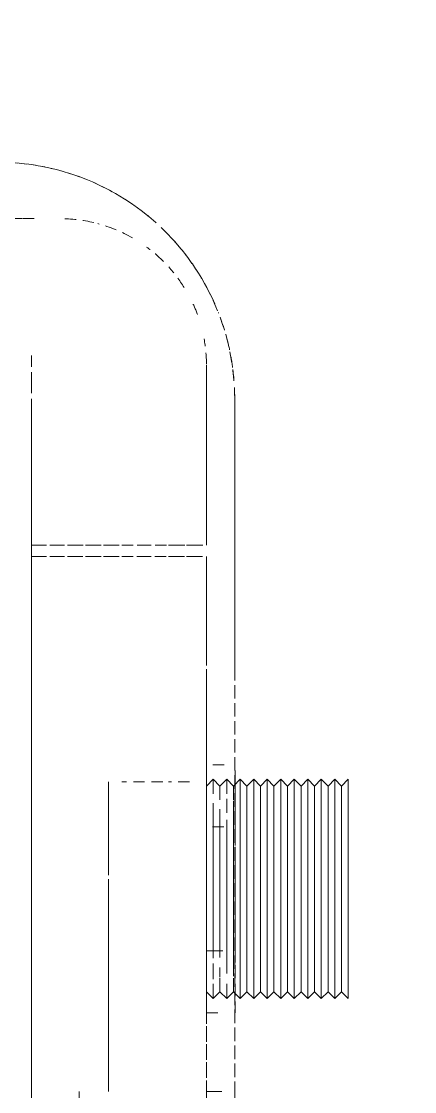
# Model space of a CAD drawing. Header units: millimetres. Extents: x -10915 to 60194, y -32941 to 46712.
# Drawn here: x 8104.2 to 8139, y 9013.2 to 9108.1 of the extents above; entities that cross this region are included whole.
import ezdxf

# ---------------------------------------------------------------- set-up
doc = ezdxf.new("R2010")
doc.units = ezdxf.units.MM
doc.linetypes.add('200_ШТРИХ_ш1п0_6_', pattern=[1.6, 1, -0.6])
doc.layers.add('Перекрытие штриховка', color=7, linetype='Continuous', lineweight=18)
doc.layers.add('Сантехника', color=7, linetype='Continuous', lineweight=18)

# ---------------------------------------------------------------- blocks, each defined once
blk = doc.blocks.new('Reece_Tap_Wolfen_Drinking-Fountain - 10 L_Stainless Steel-V82-План полов 2-го этажа')
at = {"layer": 'Сантехника', "lineweight": 9}
for p, q in [((-100.233, 165.07), (-99.634, 164.472)), ((-90.502, 165.07), (-100.233, 165.07)), ((-99.634, 164.472), (-100.233, 163.873)), ((-90.502, 164.472), (-99.634, 164.472)), ((-98.002, 165.07), (-90.502, 165.07)), ((-90.502, 165.07), (-83.002, 165.07)), ((-80.77, 165.07), (-90.502, 165.07)), ((-81.369, 164.472), (-90.502, 164.472)), ((-81.369, 164.472), (-80.77, 165.07)), ((-80.77, 163.873), (-81.369, 164.472)), ((-100.233, 163.873), (-99.634, 163.275)), ((-90.502, 163.873), (-100.233, 163.873)), ((-80.77, 163.873), (-90.502, 163.873)), ((-81.369, 163.275), (-80.77, 163.873)), ((-99.634, 163.275), (-100.233, 162.676)), ((-100.233, 162.676), (-99.634, 162.077)), ((-90.502, 162.676), (-100.233, 162.676)), ((-90.502, 163.275), (-99.634, 163.275)), ((-81.369, 163.275), (-90.502, 163.275)), ((-80.77, 162.676), (-90.502, 162.676)), ((-80.77, 162.676), (-81.369, 163.275)), ((-81.369, 162.077), (-80.77, 162.676)), ((-99.634, 162.077), (-100.233, 161.479)), ((-100.233, 161.479), (-99.634, 160.88)), ((-90.502, 161.479), (-100.233, 161.479)), ((-90.502, 162.077), (-99.634, 162.077)), ((-81.369, 162.077), (-90.502, 162.077)), ((-80.77, 161.479), (-90.502, 161.479)), ((-80.77, 161.479), (-81.369, 162.077)), ((-81.369, 160.88), (-80.77, 161.479)), ((-99.634, 160.88), (-100.233, 160.282)), ((-90.502, 160.88), (-99.634, 160.88)), ((-81.369, 160.88), (-90.502, 160.88)), ((-80.77, 160.282), (-81.369, 160.88)), ((-100.233, 160.282), (-99.634, 159.683)), ((-90.502, 160.282), (-100.233, 160.282)), ((-99.634, 159.683), (-100.233, 159.085)), ((-90.502, 159.683), (-99.634, 159.683)), ((-80.77, 160.282), (-90.502, 160.282)), ((-81.369, 159.683), (-90.502, 159.683)), ((-81.369, 159.683), (-80.77, 160.282)), ((-80.77, 159.085), (-81.369, 159.683)), ((-100.233, 159.085), (-99.634, 158.486)), ((-90.502, 159.085), (-100.233, 159.085)), ((-80.77, 159.085), (-90.502, 159.085)), ((-81.369, 158.486), (-80.77, 159.085)), ((-99.634, 158.486), (-100.233, 157.887)), ((-100.233, 157.887), (-99.634, 157.289)), ((-90.502, 157.887), (-100.233, 157.887)), ((-90.502, 158.486), (-99.634, 158.486)), ((-81.369, 158.486), (-90.502, 158.486)), ((-80.77, 157.887), (-90.502, 157.887)), ((-80.77, 157.887), (-81.369, 158.486)), ((-81.369, 157.289), (-80.77, 157.887)), ((-99.634, 157.289), (-100.233, 156.69)), ((-90.502, 157.289), (-99.634, 157.289)), ((-81.369, 157.289), (-90.502, 157.289)), ((-80.77, 156.69), (-81.369, 157.289)), ((-100.233, 156.69), (-99.634, 156.092)), ((-90.502, 156.69), (-100.233, 156.69)), ((-99.634, 156.092), (-100.233, 155.493)), ((-90.502, 156.092), (-99.634, 156.092)), ((-80.77, 156.69), (-90.502, 156.69)), ((-81.369, 156.092), (-90.502, 156.092)), ((-81.369, 156.092), (-80.77, 156.69)), ((-80.77, 155.493), (-81.369, 156.092)), ((-100.233, 155.493), (-99.634, 154.894)), ((-90.502, 155.493), (-100.233, 155.493)), ((-80.77, 155.493), (-90.502, 155.493)), ((-81.369, 154.894), (-80.77, 155.493))]:
    blk.add_line(p, q, dxfattribs=at)
at = {"layer": 'Сантехника', "color": 251, "lineweight": 9, "true_color": 0x666666}
for p, q in [((-90.502, 165.07), (-97.53, 165.07)), ((-92.201, 164.472), (-97.423, 164.472)), ((-83.473, 165.07), (-90.502, 165.07)), ((-83.83, 164.472), (-90.502, 164.472)), ((-91.249, 163.873), (-97.53, 163.873)), ((-84.011, 163.873), (-90.502, 163.873)), ((-92.816, 162.676), (-97.53, 162.676)), ((-92.201, 163.275), (-97.423, 163.275)), ((-90.502, 162.676), (-91.992, 162.676)), ((-84.363, 163.275), (-90.502, 163.275)), ((-83.473, 162.676), (-90.502, 162.676)), ((-92.816, 161.479), (-97.53, 161.479)), ((-92.359, 162.077), (-97.423, 162.077)), ((-90.502, 161.479), (-92.726, 161.479)), ((-90.502, 162.077), (-92.201, 162.077)), ((-83.581, 162.077), (-90.502, 162.077)), ((-83.473, 161.479), (-90.502, 161.479)), ((-93.084, 160.88), (-97.423, 160.88)), ((-90.502, 160.88), (-92.201, 160.88)), ((-83.581, 160.88), (-90.502, 160.88)), ((-93.447, 160.282), (-97.53, 160.282)), ((-90.502, 159.683), (-97.423, 159.683)), ((-90.502, 160.282), (-92.816, 160.282)), ((-83.473, 160.282), (-90.502, 160.282)), ((-83.581, 159.683), (-90.502, 159.683)), ((-94.15, 159.085), (-97.53, 159.085)), ((-90.502, 159.085), (-92.816, 159.085)), ((-83.473, 159.085), (-90.502, 159.085)), ((-90.502, 157.887), (-97.53, 157.887)), ((-90.502, 158.486), (-97.423, 158.486)), ((-83.581, 158.486), (-90.502, 158.486)), ((-83.473, 157.887), (-90.502, 157.887)), ((-90.502, 157.289), (-97.423, 157.289)), ((-83.581, 157.289), (-90.502, 157.289)), ((-90.502, 156.69), (-97.53, 156.69)), ((-90.502, 156.092), (-97.423, 156.092)), ((-83.473, 156.69), (-90.502, 156.69)), ((-83.581, 156.092), (-90.502, 156.092)), ((-90.502, 155.493), (-97.53, 155.493)), ((-83.473, 155.493), (-90.502, 155.493))]:
    blk.add_line(p, q, dxfattribs=at)
at = {"layer": 'Сантехника', "linetype": '200_ШТРИХ_ш1п0_6_'}
for p, q in [((134, 155), (-134, 155)), ((-100.028, 155.046), (-101.502, 155.046)), ((-100.233, 155.046), (-98.929, 155.046)), ((-93.252, 155.046), (-96.002, 155.046)), ((-92.702, 155.046), (-88.302, 155.046)), ((-92.702, 155.046), (-88.302, 155.046)), ((-85.002, 155.046), (-87.752, 155.046)), ((-82.074, 155.046), (-80.77, 155.046)), ((-79.502, 155.046), (-80.975, 155.046)), ((-136.365, 137), (-134.507, 137))]:
    blk.add_line(p, q, dxfattribs=at)
at = {"layer": 'Сантехника', "color": 251, "linetype": '200_ШТРИХ_ш1п0_6_', "true_color": 0x666666}
for p, q in [((-110, 155), (-134, 155)), ((-110, 155), (-114, 155)), ((-110, 155), (-114, 155)), ((-110, 155), (110, 155)), ((110, 155), (-110, 155)), ((-95.265, 155.046), (-96.002, 155.046)), ((-85.002, 155.046), (-85.739, 155.046)), ((-121, 152.5), (-136.994, 152.5)), ((-121, 149.142), (-121, 152.166)), ((-120, 152.5), (-111.805, 152.5)), ((-120, 149.142), (-120, 152.154)), ((-121, 145), (-121, 148.941)), ((-120, 145), (-120, 148.926)), ((-121, 140.176), (-121, 144.766)), ((-120, 140.176), (-120, 144.748)), ((-121, 137), (-121, 139.925)), ((-120, 137), (-120, 139.906)), ((-149.994, 77.598), (-149.994, 137.235)), ((-137.846, 137), (-136.365, 137)), ((-134.507, 137), (-136.365, 137)), ((-134, 137), (-121, 137)), ((-120, 137), (-121, 137)), ((120, 137), (-120, 137))]:
    blk.add_line(p, q, dxfattribs=at)
at = {"layer": 'Сантехника', "color": 253, "linetype": '200_ШТРИХ_ш1п0_6_', "true_color": 0xa3a3a3}
for p, q in [((110, 155), (-110, 155)), ((-98.28, 155.046), (-100.028, 155.046)), ((-96.002, 155.046), (-100.028, 155.046)), ((-95.367, 155.046), (-93.02, 155.046)), ((-93.252, 155.046), (-95.265, 155.046)), ((-87.752, 155.046), (-93.252, 155.046)), ((-93.02, 155.046), (-90.502, 155.046)), ((-92.407, 155.046), (-90.502, 155.046)), ((-92.407, 155.046), (-90.502, 155.046)), ((-90.502, 155.046), (-85.636, 155.046)), ((-89.932, 155.046), (-89.402, 155.046)), ((-89.932, 155.046), (-89.402, 155.046)), ((-88.946, 155.046), (-88.302, 155.046)), ((-88.946, 155.046), (-88.302, 155.046)), ((-85.739, 155.046), (-87.752, 155.046)), ((-80.975, 155.046), (-85.002, 155.046)), ((-80.975, 155.046), (-82.724, 155.046)), ((-101.502, 154.076), (-101.502, 152.5)), ((-96.002, 154.035), (-96.002, 152.5)), ((-96.002, 154.035), (-96.002, 152.5)), ((-85.002, 152.5), (-85.002, 153.953)), ((-85.002, 152.5), (-85.002, 153.953)), ((-79.502, 152.5), (-79.502, 153.912)), ((-136.994, 152.5), (-121, 152.5)), ((-121, 152.166), (-121, 149.142)), ((-111.805, 152.5), (-120, 152.5)), ((-120, 152.5), (-111.805, 152.5)), ((-120, 152.154), (-120, 149.142)), ((-120, 152.154), (-120, 149.142)), ((-111.805, 152.5), (-110.334, 152.5)), ((-110, 152.5), (109.924, 152.5)), ((-121, 148.941), (-121, 145)), ((-120, 148.926), (-120, 145)), ((-120, 148.926), (-120, 145)), ((-121, 144.766), (-121, 140.176)), ((-120, 144.748), (-120, 140.176)), ((-120, 144.748), (-120, 140.176)), ((-54.355, 141.218), (-72.514, 141.218)), ((-71.679, 141.218), (-72.514, 141.218)), ((-121, 139.925), (-121, 137)), ((-120, 139.906), (-120, 137)), ((-120, 139.906), (-120, 137)), ((-149.994, 137.235), (-149.994, 100)), ((-134.507, 137), (-136.365, 137)), ((-136.365, 137), (-134.507, 137)), ((-121, 137), (-134, 137)), ((-121, 137), (-120, 137)), ((-120, 137), (120, 137)), ((120, 137), (-120, 137))]:
    blk.add_line(p, q, dxfattribs=at)
at = {"layer": 'Сантехника', "color": 253, "lineweight": 9, "true_color": 0xa3a3a3}
for p, q in [((-99.634, 154.894), (-100.233, 154.296)), ((-98.411, 154.894), (-99.634, 154.894)), ((-90.502, 154.894), (-96.701, 154.894)), ((-84.423, 154.894), (-90.502, 154.894)), ((-81.369, 154.894), (-82.593, 154.894)), ((-80.77, 154.296), (-81.369, 154.894)), ((-23.514, 155), (-72.514, 155)), ((-71.679, 155), (-72.514, 155)), ((-100.233, 154.296), (-99.634, 153.697)), ((-81.369, 153.697), (-80.77, 154.296)), ((-99.634, 153.697), (-100.233, 153.099)), ((-100.233, 153.099), (-99.634, 152.5)), ((-98.929, 153.099), (-100.233, 153.099)), ((-98.411, 153.697), (-99.634, 153.697)), ((-90.502, 153.099), (-96.647, 153.099)), ((-90.502, 153.697), (-96.58, 153.697)), ((-84.423, 153.697), (-90.502, 153.697)), ((-84.357, 153.099), (-90.502, 153.099)), ((-81.369, 153.697), (-82.593, 153.697)), ((-80.77, 153.099), (-82.074, 153.099)), ((-80.77, 153.099), (-81.369, 153.697)), ((-81.369, 152.5), (-80.77, 153.099)), ((-72.514, 153.86), (-72.514, 152.5))]:
    blk.add_line(p, q, dxfattribs=at)
at = {"layer": 'Сантехника', "color": 9, "lineweight": 9, "true_color": 0xc7c7c7}
for p, q in [((-97.423, 154.894), (-98.33, 154.894)), ((-96.701, 154.894), (-98.33, 154.894)), ((-90.502, 154.894), (-96.358, 154.894)), ((-84.423, 154.894), (-90.502, 154.894)), ((-82.759, 154.894), (-84.423, 154.894)), ((-98.929, 154.296), (-100.233, 154.296)), ((-90.502, 154.296), (-96.647, 154.296)), ((-84.357, 154.296), (-90.502, 154.296)), ((-80.77, 154.296), (-82.074, 154.296)), ((-96.647, 153.099), (-98.124, 153.099)), ((-96.58, 153.697), (-97.587, 153.697)), ((-90.502, 153.099), (-96.647, 153.099)), ((-90.502, 153.697), (-96.58, 153.697)), ((-84.357, 153.099), (-90.128, 153.099)), ((-84.423, 153.697), (-89.755, 153.697)), ((-82.494, 153.099), (-83.869, 153.099)), ((-82.673, 153.697), (-83.521, 153.697)), ((-82.673, 153.697), (-83.521, 153.697)), ((-82.494, 153.099), (-83.473, 153.099)), ((-98.411, 152.5), (-99.634, 152.5)), ((-98.411, 152.5), (-99.634, 152.5)), ((-90.502, 152.5), (-96.58, 152.5)), ((-96.314, 152.5), (-90.502, 152.5)), ((-96.314, 152.5), (-90.502, 152.5)), ((-90.502, 152.5), (-84.689, 152.5)), ((-90.502, 152.5), (-84.689, 152.5)), ((-84.423, 152.5), (-90.502, 152.5)), ((-81.369, 152.5), (-82.593, 152.5)), ((-81.369, 152.5), (-82.593, 152.5)), ((-72.514, 152.5), (-71.679, 152.5)), ((-72.514, 152.5), (-71.679, 152.5))]:
    blk.add_line(p, q, dxfattribs=at)
at = {"layer": 'Сантехника', "color": 9, "linetype": '200_ШТРИХ_ш1п0_6_', "true_color": 0xc7c7c7}
for p, q in [((-97.053, 155.046), (-98.28, 155.046)), ((-97.383, 155.046), (-96.044, 155.046)), ((-95.367, 155.046), (-90.502, 155.046)), ((-92.702, 155.046), (-92.407, 155.046)), ((-92.702, 155.046), (-92.627, 155.046)), ((-92.627, 155.046), (-92.407, 155.046)), ((-90.502, 155.046), (-89.932, 155.046)), ((-90.502, 155.046), (-89.932, 155.046)), ((-90.502, 155.046), (-87.983, 155.046)), ((-89.402, 155.046), (-88.946, 155.046)), ((-89.402, 155.046), (-88.946, 155.046)), ((-87.983, 155.046), (-85.636, 155.046)), ((-84.959, 155.046), (-83.621, 155.046)), ((-82.724, 155.046), (-83.951, 155.046)), ((-111.805, 152.5), (-120, 152.5)), ((-120, 152.5), (-111.805, 152.5)), ((-120, 152.154), (-120, 149.142)), ((-120, 149.142), (-120, 152.154)), ((-110.334, 152.5), (-111.805, 152.5)), ((-111.805, 152.5), (-110.334, 152.5)), ((-98.28, 152.5), (-110, 152.5)), ((-110, 152.5), (-98.28, 152.5)), ((-101.502, 152.5), (-98.28, 152.5)), ((-98.929, 152.5), (-100.233, 152.5)), ((-100.028, 152.5), (-96.002, 152.5)), ((-98.929, 152.5), (-99.901, 152.5)), ((-96.002, 152.5), (-85.002, 152.5)), ((-90.502, 152.5), (-95.367, 152.5)), ((-88.302, 152.5), (-92.702, 152.5)), ((-88.302, 152.5), (-92.702, 152.5)), ((-85.636, 152.5), (-90.502, 152.5)), ((-85.002, 152.5), (-79.502, 152.5)), ((-72.514, 152.5), (-82.724, 152.5)), ((-82.724, 152.5), (-72.514, 152.5)), ((-82.724, 152.5), (-80.975, 152.5)), ((-80.77, 152.5), (-82.074, 152.5)), ((-80.975, 152.5), (-79.876, 152.5)), ((-72.514, 152.5), (-71.679, 152.5)), ((-72.514, 152.5), (-69.232, 152.5)), ((-100, 151), (-100, 149.142)), ((-120, 148.926), (-120, 145)), ((-120, 145), (-120, 148.926)), ((-100, 148.617), (-100, 145)), ((-120, 144.748), (-120, 140.176)), ((-120, 140.176), (-120, 144.748)), ((-98.717, 143.804), (-100, 143.804)), ((-72.514, 143.804), (-100, 143.804)), ((-97.021, 143.804), (-98.717, 143.804)), ((-94.996, 143.804), (-97.021, 143.804)), ((-90.371, 143.804), (-94.996, 143.804)), ((-90.371, 143.804), (-72.514, 143.804)), ((-120, 139.906), (-120, 137)), ((-120, 137), (-120, 139.906)), ((-121, 137), (-134, 137)), ((-134, 137), (-121, 137)), ((-120, 137), (120, 137)), ((120, 137), (-120, 137))]:
    blk.add_line(p, q, dxfattribs=at)
at = {"layer": 'Сантехника', "color": 254, "linetype": '200_ШТРИХ_ш1п0_6_', "true_color": 0xdddddd}
for p, q in [((-89.184, 155.046), (-91.925, 155.046)), ((-96.002, 154.035), (-96.002, 152.5)), ((-85.002, 153.953), (-85.002, 152.5)), ((-111.805, 152.5), (-120, 152.5)), ((-120, 152.154), (-120, 149.142)), ((-110.334, 152.5), (-111.805, 152.5)), ((-111.805, 152.5), (-110.334, 152.5)), ((-100, 152.5), (-110, 152.5)), ((-110, 152.5), (-100, 152.5)), ((-100, 152.5), (-98.28, 152.5)), ((-100, 152.5), (-98.717, 152.5)), ((-96.997, 152.5), (-98.28, 152.5)), ((-98.28, 152.5), (-96.997, 152.5)), ((-98.28, 152.5), (-97.053, 152.5)), ((-96.044, 152.5), (-97.383, 152.5)), ((-96.002, 152.5), (-95.265, 152.5)), ((-90.502, 152.5), (-95.367, 152.5)), ((-87.983, 152.5), (-90.502, 152.5)), ((-85.636, 152.5), (-87.983, 152.5)), ((-85.739, 152.5), (-85.002, 152.5)), ((-83.621, 152.5), (-84.959, 152.5)), ((-82.724, 152.5), (-84.006, 152.5)), ((-84.006, 152.5), (-82.724, 152.5)), ((-83.951, 152.5), (-82.724, 152.5)), ((-82.724, 152.5), (-72.514, 152.5)), ((-72.514, 152.5), (-82.724, 152.5)), ((-100, 151), (-100, 149.142)), ((-120, 148.926), (-120, 145)), ((-100, 148.617), (-100, 145)), ((-120, 144.748), (-120, 140.176)), ((-92.742, 143.804), (-100, 143.804)), ((-72.514, 143.804), (-100, 143.804)), ((-90.371, 143.804), (-92.742, 143.804)), ((-90.371, 143.804), (-72.514, 143.804)), ((-120, 139.906), (-120, 137)), ((120, 137), (-120, 137))]:
    blk.add_line(p, q, dxfattribs=at)
at = {"layer": 'Сантехника', "color": 254, "lineweight": 9, "true_color": 0xdddddd}
for p, q in [((-97.254, 154.296), (-98.51, 154.296)), ((-97.53, 154.296), (-98.51, 154.296)), ((-90.502, 154.296), (-96.647, 154.296)), ((-84.357, 154.296), (-89.382, 154.296)), ((-82.982, 154.296), (-84.357, 154.296)), ((-96.58, 152.5), (-98.33, 152.5)), ((-97.423, 152.5), (-98.33, 152.5)), ((-98.002, 152.5), (-96.997, 152.5)), ((-90.502, 152.5), (-96.58, 152.5)), ((-84.423, 152.5), (-90.502, 152.5)), ((-82.673, 152.5), (-84.423, 152.5)), ((-84.006, 152.5), (-83.002, 152.5)), ((-82.673, 152.5), (-83.581, 152.5))]:
    blk.add_line(p, q, dxfattribs=at)
at = {"layer": 'Сантехника', "color": 254, "linetype": '200_ШТРИХ_ш1п0_6_', "true_color": 0xeaeaea}
for p, q in [((-110.334, 152.5), (-111.805, 152.5)), ((-100, 152.5), (-110, 152.5)), ((-100, 152.5), (-98.28, 152.5)), ((-100, 152.5), (-98.717, 152.5)), ((-98.316, 152.5), (-97.021, 152.5)), ((-98.28, 152.5), (-96.997, 152.5)), ((-85.636, 152.5), (-95.367, 152.5)), ((-95.367, 152.5), (-85.636, 152.5)), ((-95.265, 152.5), (-93.252, 152.5)), ((-92.627, 152.5), (-92.702, 152.5)), ((-92.627, 152.5), (-92.702, 152.5)), ((-92.407, 152.5), (-92.627, 152.5)), ((-92.057, 152.5), (-92.627, 152.5)), ((-91.071, 152.5), (-92.407, 152.5)), ((-91.071, 152.5), (-92.057, 152.5)), ((-91.925, 152.5), (-90.502, 152.5)), ((-90.502, 152.5), (-89.078, 152.5)), ((-89.932, 152.5), (-90.502, 152.5)), ((-88.946, 152.5), (-90.502, 152.5)), ((-89.402, 152.5), (-89.932, 152.5)), ((-88.946, 152.5), (-89.402, 152.5)), ((-88.596, 152.5), (-88.946, 152.5)), ((-88.596, 152.5), (-88.946, 152.5)), ((-87.752, 152.5), (-85.739, 152.5)), ((-84.006, 152.5), (-82.724, 152.5)), ((-82.724, 152.5), (-84.006, 152.5)), ((-82.724, 152.5), (-72.514, 152.5)), ((-72.514, 152.5), (-82.724, 152.5)), ((-100, 151), (-100, 149.142)), ((-100, 148.617), (-100, 145)), ((-94.996, 143.804), (-100, 143.804)), ((-72.514, 143.804), (-100, 143.804)), ((-92.742, 143.804), (-94.996, 143.804)), ((-90.371, 143.804), (-92.742, 143.804)), ((-90.371, 143.804), (-72.514, 143.804)), ((-120, 137), (120, 137)), ((-120, 137), (120, 137))]:
    blk.add_line(p, q, dxfattribs=at)
at = {"layer": 'Сантехника', "color": 7, "linetype": '200_ШТРИХ_ш1п0_6_', "true_color": 0xfdfdfd}
for p, q in [((-98.28, 152.5), (-100, 152.5)), ((-100, 152.5), (-98.28, 152.5)), ((-98.28, 152.5), (-100, 152.5)), ((-100, 152.5), (-98.28, 152.5)), ((-100, 152.5), (-98.717, 152.5)), ((-100, 152.5), (-98.28, 152.5)), ((-100, 152.5), (-98.717, 152.5)), ((-100, 152.5), (-98.28, 152.5)), ((-100, 152.5), (-98.717, 152.5)), ((-100, 152.5), (-98.28, 152.5)), ((-100, 152.5), (-98.717, 152.5)), ((-100, 152.5), (-98.28, 152.5)), ((-100, 152.5), (-98.717, 152.5)), ((-100, 152.5), (-98.28, 152.5)), ((-100, 152.5), (-98.717, 152.5)), ((-100, 152.5), (-98.28, 152.5)), ((-100, 152.5), (-98.717, 152.5)), ((-100, 152.5), (-98.28, 152.5)), ((-100, 152.5), (-98.717, 152.5)), ((-100, 152.5), (-98.28, 152.5)), ((-100, 152.5), (-98.717, 152.5)), ((-100, 152.5), (-98.28, 152.5)), ((-100, 152.5), (-98.717, 152.5)), ((-100, 152.5), (-98.28, 152.5)), ((-100, 152.5), (-98.717, 152.5)), ((-100, 152.5), (-98.28, 152.5)), ((-100, 152.5), (-98.717, 152.5)), ((-100, 152.5), (-98.28, 152.5)), ((-100, 152.5), (-98.717, 152.5)), ((-100, 152.5), (-98.28, 152.5)), ((-100, 152.5), (-98.717, 152.5)), ((-100, 152.5), (-98.28, 152.5)), ((-100, 152.5), (-98.717, 152.5)), ((-100, 152.5), (-98.28, 152.5)), ((-100, 152.5), (-98.717, 152.5)), ((-100, 152.5), (-98.28, 152.5)), ((-100, 152.5), (-98.717, 152.5)), ((-100, 152.5), (-98.28, 152.5)), ((-100, 152.5), (-98.717, 152.5)), ((-98.316, 152.5), (-97.021, 152.5)), ((-98.316, 152.5), (-97.021, 152.5)), ((-98.316, 152.5), (-97.021, 152.5)), ((-98.316, 152.5), (-97.021, 152.5)), ((-98.316, 152.5), (-97.021, 152.5)), ((-98.316, 152.5), (-97.021, 152.5)), ((-98.316, 152.5), (-97.021, 152.5)), ((-98.316, 152.5), (-97.021, 152.5)), ((-98.316, 152.5), (-97.021, 152.5)), ((-98.316, 152.5), (-97.021, 152.5)), ((-98.316, 152.5), (-97.021, 152.5)), ((-98.316, 152.5), (-97.021, 152.5)), ((-98.316, 152.5), (-97.021, 152.5)), ((-98.316, 152.5), (-97.021, 152.5)), ((-98.316, 152.5), (-97.021, 152.5)), ((-98.316, 152.5), (-97.021, 152.5)), ((-98.316, 152.5), (-97.021, 152.5)), ((-98.316, 152.5), (-97.021, 152.5)), ((-98.316, 152.5), (-97.021, 152.5)), ((-96.997, 152.5), (-98.28, 152.5)), ((-98.28, 152.5), (-96.997, 152.5)), ((-96.997, 152.5), (-98.28, 152.5)), ((-98.28, 152.5), (-96.997, 152.5)), ((-98.28, 152.5), (-96.997, 152.5)), ((-98.28, 152.5), (-96.997, 152.5)), ((-98.28, 152.5), (-96.997, 152.5)), ((-98.28, 152.5), (-96.997, 152.5)), ((-98.28, 152.5), (-96.997, 152.5)), ((-98.28, 152.5), (-96.997, 152.5)), ((-98.28, 152.5), (-96.997, 152.5)), ((-98.28, 152.5), (-96.997, 152.5)), ((-98.28, 152.5), (-96.997, 152.5)), ((-98.28, 152.5), (-96.997, 152.5)), ((-98.28, 152.5), (-96.997, 152.5)), ((-98.28, 152.5), (-96.997, 152.5)), ((-98.28, 152.5), (-96.997, 152.5)), ((-98.28, 152.5), (-96.997, 152.5)), ((-98.28, 152.5), (-96.997, 152.5)), ((-98.28, 152.5), (-96.997, 152.5)), ((-98.28, 152.5), (-96.997, 152.5)), ((-98.28, 152.5), (-96.997, 152.5)), ((-85.636, 152.5), (-95.367, 152.5)), ((-95.367, 152.5), (-85.636, 152.5)), ((-85.636, 152.5), (-95.367, 152.5)), ((-95.367, 152.5), (-85.636, 152.5)), ((-95.367, 152.5), (-85.636, 152.5)), ((-95.367, 152.5), (-85.636, 152.5)), ((-95.367, 152.5), (-85.636, 152.5)), ((-95.367, 152.5), (-85.636, 152.5)), ((-95.367, 152.5), (-85.636, 152.5)), ((-95.367, 152.5), (-85.636, 152.5)), ((-95.367, 152.5), (-85.636, 152.5)), ((-95.367, 152.5), (-85.636, 152.5)), ((-95.367, 152.5), (-85.636, 152.5)), ((-95.367, 152.5), (-85.636, 152.5)), ((-95.367, 152.5), (-85.636, 152.5)), ((-95.367, 152.5), (-85.636, 152.5)), ((-95.367, 152.5), (-85.636, 152.5)), ((-95.367, 152.5), (-85.636, 152.5)), ((-95.367, 152.5), (-85.636, 152.5)), ((-95.367, 152.5), (-85.636, 152.5)), ((-95.367, 152.5), (-85.636, 152.5)), ((-95.367, 152.5), (-85.636, 152.5)), ((-95.367, 152.5), (-85.636, 152.5)), ((-94.996, 152.5), (-93.029, 152.5)), ((-94.996, 152.5), (-93.029, 152.5)), ((-94.996, 152.5), (-93.029, 152.5)), ((-94.996, 152.5), (-93.029, 152.5)), ((-94.996, 152.5), (-93.029, 152.5)), ((-94.996, 152.5), (-93.029, 152.5)), ((-94.996, 152.5), (-93.029, 152.5)), ((-94.996, 152.5), (-93.029, 152.5)), ((-94.996, 152.5), (-93.029, 152.5)), ((-94.996, 152.5), (-93.029, 152.5)), ((-94.996, 152.5), (-93.029, 152.5)), ((-94.996, 152.5), (-93.029, 152.5)), ((-94.996, 152.5), (-93.029, 152.5)), ((-94.996, 152.5), (-93.029, 152.5)), ((-94.996, 152.5), (-93.029, 152.5)), ((-94.996, 152.5), (-93.029, 152.5)), ((-94.996, 152.5), (-93.029, 152.5)), ((-94.996, 152.5), (-93.029, 152.5)), ((-94.996, 152.5), (-93.029, 152.5)), ((-94.996, 152.5), (-93.029, 152.5)), ((-92.742, 152.5), (-90.503, 152.5)), ((-92.742, 152.5), (-90.503, 152.5)), ((-92.742, 152.5), (-90.503, 152.5)), ((-92.742, 152.5), (-90.503, 152.5)), ((-92.742, 152.5), (-90.503, 152.5)), ((-92.742, 152.5), (-90.503, 152.5)), ((-92.742, 152.5), (-90.503, 152.5)), ((-92.742, 152.5), (-90.503, 152.5)), ((-92.742, 152.5), (-90.503, 152.5)), ((-92.742, 152.5), (-90.503, 152.5)), ((-92.742, 152.5), (-90.503, 152.5)), ((-92.742, 152.5), (-90.503, 152.5)), ((-92.742, 152.5), (-90.503, 152.5)), ((-92.742, 152.5), (-90.503, 152.5)), ((-92.742, 152.5), (-90.503, 152.5)), ((-92.742, 152.5), (-90.503, 152.5)), ((-92.742, 152.5), (-90.503, 152.5)), ((-92.742, 152.5), (-90.503, 152.5)), ((-92.742, 152.5), (-90.503, 152.5)), ((-92.742, 152.5), (-90.503, 152.5)), ((-85.636, 152.5), (-90.371, 152.5)), ((-85.636, 152.5), (-90.371, 152.5)), ((-85.636, 152.5), (-90.371, 152.5)), ((-85.636, 152.5), (-90.371, 152.5)), ((-85.636, 152.5), (-90.371, 152.5)), ((-85.636, 152.5), (-90.371, 152.5)), ((-85.636, 152.5), (-90.371, 152.5)), ((-85.636, 152.5), (-90.371, 152.5)), ((-85.636, 152.5), (-90.371, 152.5)), ((-85.636, 152.5), (-90.371, 152.5)), ((-85.636, 152.5), (-90.371, 152.5)), ((-85.636, 152.5), (-90.371, 152.5)), ((-85.636, 152.5), (-90.371, 152.5)), ((-85.636, 152.5), (-90.371, 152.5)), ((-85.636, 152.5), (-90.371, 152.5)), ((-85.636, 152.5), (-90.371, 152.5)), ((-85.636, 152.5), (-90.371, 152.5)), ((-85.636, 152.5), (-90.371, 152.5)), ((-85.636, 152.5), (-90.371, 152.5)), ((-85.636, 152.5), (-90.371, 152.5)), ((-82.724, 152.5), (-84.006, 152.5)), ((-84.006, 152.5), (-82.724, 152.5)), ((-82.724, 152.5), (-84.006, 152.5)), ((-84.006, 152.5), (-82.724, 152.5)), ((-82.724, 152.5), (-84.006, 152.5)), ((-84.006, 152.5), (-82.724, 152.5)), ((-82.724, 152.5), (-84.006, 152.5)), ((-84.006, 152.5), (-82.724, 152.5)), ((-82.724, 152.5), (-84.006, 152.5)), ((-84.006, 152.5), (-82.724, 152.5)), ((-82.724, 152.5), (-84.006, 152.5)), ((-84.006, 152.5), (-82.724, 152.5)), ((-82.724, 152.5), (-84.006, 152.5)), ((-84.006, 152.5), (-82.724, 152.5)), ((-82.724, 152.5), (-84.006, 152.5)), ((-84.006, 152.5), (-82.724, 152.5)), ((-82.724, 152.5), (-84.006, 152.5)), ((-84.006, 152.5), (-82.724, 152.5)), ((-82.724, 152.5), (-84.006, 152.5)), ((-84.006, 152.5), (-82.724, 152.5)), ((-82.724, 152.5), (-84.006, 152.5)), ((-84.006, 152.5), (-82.724, 152.5)), ((-82.724, 152.5), (-84.006, 152.5)), ((-84.006, 152.5), (-82.724, 152.5)), ((-82.724, 152.5), (-84.006, 152.5)), ((-84.006, 152.5), (-82.724, 152.5)), ((-82.724, 152.5), (-84.006, 152.5)), ((-84.006, 152.5), (-82.724, 152.5)), ((-82.724, 152.5), (-84.006, 152.5)), ((-84.006, 152.5), (-82.724, 152.5)), ((-82.724, 152.5), (-84.006, 152.5)), ((-84.006, 152.5), (-82.724, 152.5)), ((-82.724, 152.5), (-84.006, 152.5)), ((-84.006, 152.5), (-82.724, 152.5)), ((-82.724, 152.5), (-84.006, 152.5)), ((-84.006, 152.5), (-82.724, 152.5)), ((-82.724, 152.5), (-84.006, 152.5)), ((-84.006, 152.5), (-82.724, 152.5)), ((-82.724, 152.5), (-84.006, 152.5)), ((-84.006, 152.5), (-82.724, 152.5)), ((-82.724, 152.5), (-84.006, 152.5)), ((-72.514, 152.5), (-82.724, 152.5)), ((-82.724, 152.5), (-72.514, 152.5)), ((-72.514, 152.5), (-82.724, 152.5)), ((-82.724, 152.5), (-72.514, 152.5)), ((-72.514, 152.5), (-82.724, 152.5)), ((-82.724, 152.5), (-72.514, 152.5)), ((-72.514, 152.5), (-82.724, 152.5)), ((-82.724, 152.5), (-72.514, 152.5)), ((-72.514, 152.5), (-82.724, 152.5)), ((-82.724, 152.5), (-72.514, 152.5)), ((-72.514, 152.5), (-82.724, 152.5)), ((-82.724, 152.5), (-72.514, 152.5)), ((-72.514, 152.5), (-82.724, 152.5)), ((-82.724, 152.5), (-72.514, 152.5)), ((-72.514, 152.5), (-82.724, 152.5)), ((-82.724, 152.5), (-72.514, 152.5)), ((-72.514, 152.5), (-82.724, 152.5)), ((-82.724, 152.5), (-72.514, 152.5)), ((-72.514, 152.5), (-82.724, 152.5)), ((-82.724, 152.5), (-72.514, 152.5)), ((-72.514, 152.5), (-82.724, 152.5)), ((-82.724, 152.5), (-72.514, 152.5)), ((-72.514, 152.5), (-82.724, 152.5)), ((-82.724, 152.5), (-72.514, 152.5)), ((-72.514, 152.5), (-82.724, 152.5)), ((-82.724, 152.5), (-72.514, 152.5)), ((-72.514, 152.5), (-82.724, 152.5)), ((-82.724, 152.5), (-72.514, 152.5)), ((-72.514, 152.5), (-82.724, 152.5)), ((-82.724, 152.5), (-72.514, 152.5)), ((-72.514, 152.5), (-82.724, 152.5)), ((-82.724, 152.5), (-72.514, 152.5)), ((-72.514, 152.5), (-82.724, 152.5)), ((-82.724, 152.5), (-72.514, 152.5)), ((-72.514, 152.5), (-82.724, 152.5)), ((-82.724, 152.5), (-72.514, 152.5)), ((-72.514, 152.5), (-82.724, 152.5)), ((-82.724, 152.5), (-72.514, 152.5)), ((-72.514, 152.5), (-82.724, 152.5)), ((-100, 151), (-100, 149.142)), ((-100, 151), (-100, 149.142)), ((-100, 151), (-100, 149.142)), ((-100, 151), (-100, 149.142)), ((-100, 151), (-100, 149.142)), ((-100, 151), (-100, 149.142)), ((-100, 151), (-100, 149.142)), ((-100, 151), (-100, 149.142)), ((-100, 151), (-100, 149.142)), ((-100, 151), (-100, 149.142)), ((-100, 151), (-100, 149.142)), ((-100, 151), (-100, 149.142)), ((-100, 151), (-100, 149.142)), ((-100, 151), (-100, 149.142)), ((-100, 151), (-100, 149.142)), ((-100, 151), (-100, 149.142)), ((-100, 151), (-100, 149.142)), ((-100, 148.617), (-100, 145)), ((-100, 148.617), (-100, 145)), ((-100, 148.617), (-100, 145)), ((-100, 148.617), (-100, 145)), ((-100, 148.617), (-100, 145)), ((-100, 148.617), (-100, 145)), ((-100, 148.617), (-100, 145)), ((-100, 148.617), (-100, 145)), ((-100, 148.617), (-100, 145)), ((-100, 148.617), (-100, 145)), ((-100, 148.617), (-100, 145)), ((-100, 148.617), (-100, 145)), ((-100, 148.617), (-100, 145)), ((-100, 148.617), (-100, 145)), ((-100, 148.617), (-100, 145)), ((-100, 148.617), (-100, 145)), ((-100, 148.617), (-100, 145)), ((-90.371, 143.804), (-100, 143.804)), ((-72.514, 143.804), (-100, 143.804)), ((-90.371, 143.804), (-100, 143.804)), ((-72.514, 143.804), (-100, 143.804)), ((-90.371, 143.804), (-100, 143.804)), ((-72.514, 143.804), (-100, 143.804)), ((-90.371, 143.804), (-100, 143.804)), ((-72.514, 143.804), (-100, 143.804)), ((-98.717, 143.804), (-100, 143.804)), ((-72.514, 143.804), (-100, 143.804)), ((-94.996, 143.804), (-100, 143.804)), ((-72.514, 143.804), (-100, 143.804)), ((-90.371, 143.804), (-100, 143.804)), ((-72.514, 143.804), (-100, 143.804)), ((-98.717, 143.804), (-100, 143.804)), ((-72.514, 143.804), (-100, 143.804)), ((-97.021, 143.804), (-100, 143.804)), ((-72.514, 143.804), (-100, 143.804)), ((-94.996, 143.804), (-100, 143.804)), ((-72.514, 143.804), (-100, 143.804)), ((-90.371, 143.804), (-100, 143.804)), ((-72.514, 143.804), (-100, 143.804)), ((-90.371, 143.804), (-100, 143.804)), ((-72.514, 143.804), (-100, 143.804)), ((-90.371, 143.804), (-100, 143.804)), ((-72.514, 143.804), (-100, 143.804)), ((-97.021, 143.804), (-100, 143.804)), ((-72.514, 143.804), (-100, 143.804)), ((-90.371, 143.804), (-100, 143.804)), ((-72.514, 143.804), (-100, 143.804)), ((-98.717, 143.804), (-100, 143.804)), ((-72.514, 143.804), (-100, 143.804)), ((-98.717, 143.804), (-100, 143.804)), ((-72.514, 143.804), (-100, 143.804)), ((-97.021, 143.804), (-98.717, 143.804)), ((-94.996, 143.804), (-98.717, 143.804)), ((-90.371, 143.804), (-98.717, 143.804)), ((-97.021, 143.804), (-98.717, 143.804)), ((-94.996, 143.804), (-97.021, 143.804)), ((-90.371, 143.804), (-97.021, 143.804)), ((-90.371, 143.804), (-97.021, 143.804)), ((-94.996, 143.804), (-97.021, 143.804)), ((-90.371, 143.804), (-94.996, 143.804)), ((-90.371, 143.804), (-94.996, 143.804)), ((-90.371, 143.804), (-94.996, 143.804)), ((-92.742, 143.804), (-94.996, 143.804)), ((-90.371, 143.804), (-94.996, 143.804)), ((-90.371, 143.804), (-92.742, 143.804)), ((-90.371, 143.804), (-72.514, 143.804)), ((-90.371, 143.804), (-72.514, 143.804)), ((-90.371, 143.804), (-72.514, 143.804)), ((-90.371, 143.804), (-72.514, 143.804)), ((-90.371, 143.804), (-72.514, 143.804)), ((-90.371, 143.804), (-72.514, 143.804)), ((-90.371, 143.804), (-72.514, 143.804)), ((-90.371, 143.804), (-72.514, 143.804)), ((-90.371, 143.804), (-72.514, 143.804)), ((-90.371, 143.804), (-72.514, 143.804)), ((-90.371, 143.804), (-72.514, 143.804)), ((-90.371, 143.804), (-72.514, 143.804)), ((-90.371, 143.804), (-72.514, 143.804)), ((-90.371, 143.804), (-72.514, 143.804)), ((-90.371, 143.804), (-72.514, 143.804)), ((-90.371, 143.804), (-72.514, 143.804)), ((-90.371, 143.804), (-72.514, 143.804))]:
    blk.add_line(p, q, dxfattribs=at)
at = {"layer": 'Сантехника', "color": 7, "linetype": '200_ШТРИХ_ш1п0_6_', "true_color": 0xfcfcfc}
for p, q in [((-100, 152.5), (-98.28, 152.5)), ((-100, 152.5), (-98.717, 152.5)), ((-98.316, 152.5), (-97.021, 152.5)), ((-98.28, 152.5), (-96.997, 152.5)), ((-95.367, 152.5), (-85.636, 152.5)), ((-94.996, 152.5), (-93.029, 152.5)), ((-92.742, 152.5), (-90.503, 152.5)), ((-85.636, 152.5), (-90.371, 152.5)), ((-84.006, 152.5), (-82.724, 152.5)), ((-82.724, 152.5), (-84.006, 152.5)), ((-82.724, 152.5), (-72.514, 152.5)), ((-72.514, 152.5), (-82.724, 152.5)), ((-100, 151), (-100, 149.142)), ((-100, 148.617), (-100, 145)), ((-92.742, 143.804), (-100, 143.804)), ((-72.514, 143.804), (-100, 143.804)), ((-90.371, 143.804), (-92.742, 143.804)), ((-90.371, 143.804), (-72.514, 143.804))]:
    blk.add_line(p, q, dxfattribs=at)
at = {"layer": 'Сантехника', "color": 7, "linetype": '200_ШТРИХ_ш1п0_6_', "true_color": 0xfafafa}
for p, q in [((-100, 152.5), (-98.28, 152.5)), ((-100, 152.5), (-98.717, 152.5)), ((-98.316, 152.5), (-97.021, 152.5)), ((-98.28, 152.5), (-96.997, 152.5)), ((-95.367, 152.5), (-85.636, 152.5)), ((-94.996, 152.5), (-93.029, 152.5)), ((-92.742, 152.5), (-90.503, 152.5)), ((-85.636, 152.5), (-90.371, 152.5)), ((-84.006, 152.5), (-82.724, 152.5)), ((-82.724, 152.5), (-84.006, 152.5)), ((-82.724, 152.5), (-72.514, 152.5)), ((-72.514, 152.5), (-82.724, 152.5)), ((-100, 151), (-100, 149.142)), ((-100, 148.617), (-100, 145)), ((-97.021, 143.804), (-100, 143.804)), ((-72.514, 143.804), (-100, 143.804)), ((-90.371, 143.804), (-97.021, 143.804)), ((-90.371, 143.804), (-72.514, 143.804))]:
    blk.add_line(p, q, dxfattribs=at)
at = {"layer": 'Сантехника', "color": 7, "linetype": '200_ШТРИХ_ш1п0_6_', "true_color": 0xf7f7f7}
for p, q in [((-100, 152.5), (-98.28, 152.5)), ((-100, 152.5), (-98.717, 152.5)), ((-98.316, 152.5), (-97.021, 152.5)), ((-98.28, 152.5), (-96.997, 152.5)), ((-95.367, 152.5), (-85.636, 152.5)), ((-94.996, 152.5), (-93.029, 152.5)), ((-92.742, 152.5), (-90.503, 152.5)), ((-85.636, 152.5), (-90.371, 152.5)), ((-84.006, 152.5), (-82.724, 152.5)), ((-82.724, 152.5), (-84.006, 152.5)), ((-82.724, 152.5), (-72.514, 152.5)), ((-72.514, 152.5), (-82.724, 152.5)), ((-100, 151), (-100, 149.142)), ((-100, 148.617), (-100, 145)), ((-92.742, 143.804), (-100, 143.804)), ((-72.514, 143.804), (-100, 143.804)), ((-90.371, 143.804), (-92.742, 143.804)), ((-90.371, 143.804), (-72.514, 143.804))]:
    blk.add_line(p, q, dxfattribs=at)
at = {"layer": 'Сантехника', "color": 7, "linetype": '200_ШТРИХ_ш1п0_6_', "true_color": 0xf2f2f2}
for p, q in [((-100, 152.5), (-98.28, 152.5)), ((-100, 152.5), (-98.717, 152.5)), ((-98.316, 152.5), (-97.021, 152.5)), ((-98.28, 152.5), (-96.997, 152.5)), ((-95.367, 152.5), (-85.636, 152.5)), ((-94.996, 152.5), (-93.029, 152.5)), ((-92.742, 152.5), (-90.503, 152.5)), ((-90.502, 152.5), (-91.071, 152.5)), ((-90.502, 152.5), (-91.071, 152.5)), ((-85.636, 152.5), (-90.371, 152.5)), ((-88.302, 152.5), (-88.596, 152.5)), ((-88.377, 152.5), (-88.596, 152.5)), ((-88.302, 152.5), (-88.377, 152.5)), ((-84.006, 152.5), (-82.724, 152.5)), ((-82.724, 152.5), (-84.006, 152.5)), ((-82.724, 152.5), (-72.514, 152.5)), ((-72.514, 152.5), (-82.724, 152.5)), ((-100, 151), (-100, 149.142)), ((-100, 148.617), (-100, 145)), ((-98.717, 143.804), (-100, 143.804)), ((-72.514, 143.804), (-100, 143.804)), ((-97.021, 143.804), (-98.717, 143.804)), ((-90.371, 143.804), (-97.021, 143.804)), ((-90.371, 143.804), (-72.514, 143.804))]:
    blk.add_line(p, q, dxfattribs=at)
at = {"layer": 'Сантехника', "linetype": '200_ШТРИХ_ш1п0_6_', "flags": 128}
blk.add_lwpolyline([(-134, 155), (-134.84, 154.983), (-135.678, 154.933), (-136.514, 154.849), (-137.346, 154.732), (-138.172, 154.581), (-138.992, 154.398), (-139.803, 154.182), (-140.606, 153.934), (-141.398, 153.654), (-142.178, 153.342), (-142.945, 153), (-143.697, 152.627), (-144.434, 152.224), (-145.155, 151.792), (-145.857, 151.332), (-146.541, 150.844), (-147.205, 150.329), (-147.847, 149.788), (-148.467, 149.222), (-149.064, 148.631), (-149.638, 148.017), (-150.186, 147.38), (-150.708, 146.722), (-151.203, 146.044), (-151.671, 145.346), (-152.11, 144.631), (-152.521, 143.898), (-152.902, 143.149), (-153.253, 142.386), (-153.573, 141.61), (-153.861, 140.821), (-154.118, 140.021), (-154.343, 139.212), (-154.535, 138.394), (-154.694, 137.569), (-154.821, 136.739), (-154.913, 135.904), (-154.973, 135.066), (-154.999, 134.227), (-155, 134)], dxfattribs=at)
at = {"layer": 'Сантехника', "linetype": '200_ШТРИХ_ш1п0_6_'}
for centre, radius, start, end in [((-134, 134), 21, 90, 97.61716), ((-134, 134), 21, 102.50393, 111.37371), ((-134, 134), 21, 113.6771, 135.81499), ((-136.994, 139.5), 13, 122.03461, 132.06008), ((-134, 134), 21, 140.28399, 180)]:
    blk.add_arc(centre, radius, start, end, dxfattribs=at)
at = {"layer": 'Сантехника', "color": 251, "linetype": '200_ШТРИХ_ш1п0_6_', "true_color": 0x666666}
for centre, radius, start, end in [((-134, 134), 21, 97.61716, 102.50393), ((-136.994, 139.5), 13, 90.38205, 100.28722), ((-136.994, 139.5), 13, 110.15036, 116.49755), ((-136.994, 139.5), 13, 122.03461, 132.06008), ((-136.994, 139.5), 13, 135, 143.71652), ((-136.994, 139.5), 13, 150.34744, 165), ((-136.994, 139.5), 13, 166.53884, 180)]:
    blk.add_arc(centre, radius, start, end, dxfattribs=at)
at = {"layer": 'Сантехника', "color": 253, "linetype": '200_ШТРИХ_ш1п0_6_', "true_color": 0xa3a3a3}
for start, end in [(90.38205, 100.28722), (110.15036, 116.49755), (135, 143.71652), (150.34744, 165), (166.53884, 180)]:
    blk.add_arc((-136.994, 139.5), 13, start, end, dxfattribs=at)

msp = doc.modelspace()

# ---------------------------------------------------------------- hatches: boundary and pattern name
at = {"layer": 'Перекрытие штриховка', "lineweight": 9, "true_color": 0x787878}
h = msp.add_hatch(dxfattribs=at)
h.set_pattern_fill('FP_81', color=8, style=0, pattern_type=2)
h.set_pattern_definition([(0, (7602.2, 10285.6), (0, 500), []), (90, (7602.2, 10285.6), (-500, 3e-14), [])])
h.paths.add_polyline_path([(7818.267, 8794.61), (7818.716, 8795.354), (7818.045, 8795.354)])
h.paths.add_polyline_path([(7822.066, 9090.474), (7823.355, 9089.555), (7823.098, 9090.781), (7822.098, 9090.483)])
h.paths.add_polyline_path([(8117.929, 9086.675), (8117.48, 9085.93), (8118.151, 9085.93)])
h.paths.add_polyline_path([(8114.13, 8790.811), (8112.841, 8791.73), (8110.985, 8789.875), (8114.098, 8790.802)])
h.paths.add_polyline_path([(17360.972, 8727.642), (18069, 8727.642), (17356.472, 9139.021), (17360.972, 9146.815), (17352.312, 9151.815), (17378.312, 9196.848), (17369.652, 9201.848), (17374.152, 9209.642), (18201.206, 8732.142), (18198.608, 8727.642), (18284, 8727.642), (18284, 8769.642), (21580.032, 8769.642), (21580.032, 8759.642), (24190.565, 8759.642), (24190.565, 8772.642), (21435, 8772.642), (21435, 8782.642), (24190.565, 8782.642), (24190.565, 9747.026), (24207.565, 9747.026), (24207.565, 9797.026), (23407.565, 9797.026), (23407.565, 9847.026), (24207.565, 9847.026), (24207.565, 11522.026), (23232.565, 11522.026), (23232.565, 11572.026), (24207.565, 11572.026), (24207.565, 11622.026), (24190.565, 11622.026), (24190.565, 12377.026), (24165.565, 12377.026), (24165.565, 12573.451), (22069.437, 12573.451), (22069.437, 12529.451), (22067.437, 12529.451), (22067.437, 12527.451), (21542.437, 12527.451), (21542.437, 12529.451), (21540.437, 12529.451), (21540.437, 12573.451), (16419.443, 12573.451), (16419.443, 12525.45), (16417.443, 12525.45), (16417.443, 12523.45), (15414.461, 12523.45), (15414.461, 12525.45), (15412.461, 12525.45), (15412.461, 12697.769), (10590, 12710.504), (10590, 12722.464), (10580, 12721.771), (10579.304, 12712.214), (10577, 12710.098), (10577, 12703.114), (10575, 12702.531), (10575, 12701.119), (10577, 12701.114), (10577, 12199.078), (10575, 12199.078), (10575, 12197.078), (10075, 12197.078), (10075, 12249.078), (9943.127, 12249.078), (9224.135, 11834.155), (9220.966, 11839.644), (9230.925, 11845.394), (9217.425, 11868.776), (9227.385, 11874.526), (9224.216, 11880.202), (9863.127, 12249.078), (9045, 12249.078), (9045, 12197.078), (7506.078, 12197.078), (7506.078, 12194.078), (9045, 12194.078), (9045, 12184.078), (7506.078, 12184.078), (7506.078, 12033.264), (7389.915, 12033.264), (7390.918, 8940), (7585.598, 8940), (7585.598, 8785.642), (7834.098, 8786.324), (7820.531, 8791.248), (7815.33, 8800.283), (7815.017, 8801.453), (7813.812, 8803.963), (7813.098, 8830.642), (7813.779, 9074.642), (7819.722, 9088.895), (7828.257, 9093.305), (7828.598, 9093.439), (7831.098, 9094.924), (7960.737, 9095.642), (8102.098, 9094.961), (8115.665, 9090.037), (8120.866, 9081.001), (8121.179, 9079.832), (8122.379, 9077.637), (8123.144, 9037.639), (8133.168, 9037.639), (8133.168, 9024.649), (8123.144, 9024.649), (8122.416, 8806.642), (8116.474, 8792.39), (8108.264, 8787.913), (8107.598, 8787.846), (8105.991, 8786.372), (8114.13, 8785.642), (8375.598, 8785.642), (8375.598, 8793.642), (13538.198, 8793.642), (13538.198, 8783.642), (8375.598, 8783.642), (8375.598, 8769.642), (13538.198, 8769.642), (13538.198, 8727.642), (13623.59, 8727.642), (13621.249, 8732.291), (13997.713, 8949.642), (14002.213, 8941.848), (14011.436, 8945.874), (14036.873, 8901.815), (14045.533, 8906.815), (14050.033, 8899.021), (13753.198, 8727.642), (14843.198, 8727.642), (14130.67, 9139.021), (14135.17, 9146.815), (14126.509, 9151.815), (14152.509, 9196.848), (14143.849, 9201.848), (14148.349, 9209.642), (14975.403, 8732.142), (14972.805, 8727.642), (15058.198, 8727.642), (15058.198, 8769.642), (16764, 8769.642), (16764, 8727.642), (16849.392, 8727.642), (16846.794, 8732.142), (17223.515, 8949.642), (17228.015, 8941.848), (17237.238, 8945.874), (17262.676, 8901.815), (17271.336, 8906.815), (17275.836, 8899.021), (16979, 8727.642), (17356.472, 8727.642)])
h.paths.add_polyline_path([(18188.046, 8727.642), (18191, 8727.642), (18188.046, 8729.348), (18187.061, 8727.642)])
h.paths.add_polyline_path([(16860.939, 8727.642), (16859.954, 8729.348), (16857, 8727.642), (16859.954, 8727.642)])
h.paths.add_polyline_path([(14961.258, 8727.642), (14965.198, 8727.642), (14962.243, 8729.348)])
h.paths.add_polyline_path([(13631.198, 8727.642), (13635.137, 8727.642), (13634.152, 8729.348)])
h.paths.add_polyline_path([(21580.032, 8747.642), (21580.032, 8757.642), (21435, 8757.642), (21435, 8747.642)])
h.paths.add_polyline_path([(21429, 8783.642), (18284, 8783.642), (18284, 8793.642), (21429, 8793.642)])
h.paths.add_polyline_path([(15968.452, 8783.642), (15058.198, 8783.642), (15058.198, 8793.642), (16764, 8793.642), (16764, 8783.642), (16046.878, 8783.642)])
h.paths.add_polyline_path([(7575.598, 8785.642), (7575.598, 8930), (7389.915, 8930), (7390.628, 8927), (7570.598, 8927), (7570.598, 8925), (7572.598, 8925), (7572.598, 8785.642)])
h.paths.add_polyline_path([(7832.38, 8800.911), (7833.204, 8802.074), (7831.822, 8800.911)])
h.paths.add_polyline_path([(8104.472, 8800.911), (8105.098, 8802.204), (8104.432, 8803.642), (8102.805, 8802.851), (8103.81, 8800.911)])
h.paths.add_polyline_path([(7833.232, 9077.642), (7833.391, 9078.433), (7832.094, 9079.081), (7831.098, 9078.52), (7832.729, 9077.642)])
h.paths.add_polyline_path([(7493.078, 12197.078), (7493.078, 12199.078), (7491.078, 12199.078)])
h.paths.add_polyline_path([(7491.078, 12043.264), (7496.078, 12043.264), (7496.078, 12197.078), (7493.078, 12197.078), (7493.078, 12058.264), (7491.078, 12058.264), (7491.078, 12056.264), (7389.915, 12056.264), (7389.915, 12043.264), (7481.078, 12043.264)])
h.paths.add_polyline_path([(10486.777, 12184.078), (10075, 12184.078), (10075, 12194.078), (10580, 12194.078), (10580, 12710.491), (10590, 12710.214), (10590, 12184.078), (10489.589, 12184.078)])
h.paths.add_polyline_path([(20261.628, 12585.451), (21540.437, 12585.451), (21540.437, 12681.636), (16419.443, 12695.118), (16419.443, 12585.451), (18167.86, 12585.451)])
h.paths.add_polyline_path([(23925.724, 12585.451), (24165.565, 12585.451), (24165.565, 12674.725), (22069.437, 12680.243), (22069.437, 12585.451), (23878.56, 12585.451)])
h.paths.add_polyline_path([(21831.955, 12585.451), (22017.437, 12585.451), (22017.437, 12680.38), (21592.437, 12681.499), (21592.437, 12585.451)])
h.paths.add_polyline_path([(10580, 12710.491), (10577.048, 12710.53), (10580, 12712.214), (10580, 12710.504)])

# ---------------------------------------------------------------- block references
at = {"layer": 'Сантехника', "color": 253, "linetype": '200_ШТРИХ_ш1п0_6_', "true_color": 0xa3a3a3, "rotation": 269.9999999999997}
msp.add_blockref('Reece_Tap_Wolfen_Drinking-Fountain - 10 L_Stainless Steel-V82-План полов 2-го этажа', (7968.098, 8940.642), dxfattribs=at)

doc.saveas('drawing.dxf')
